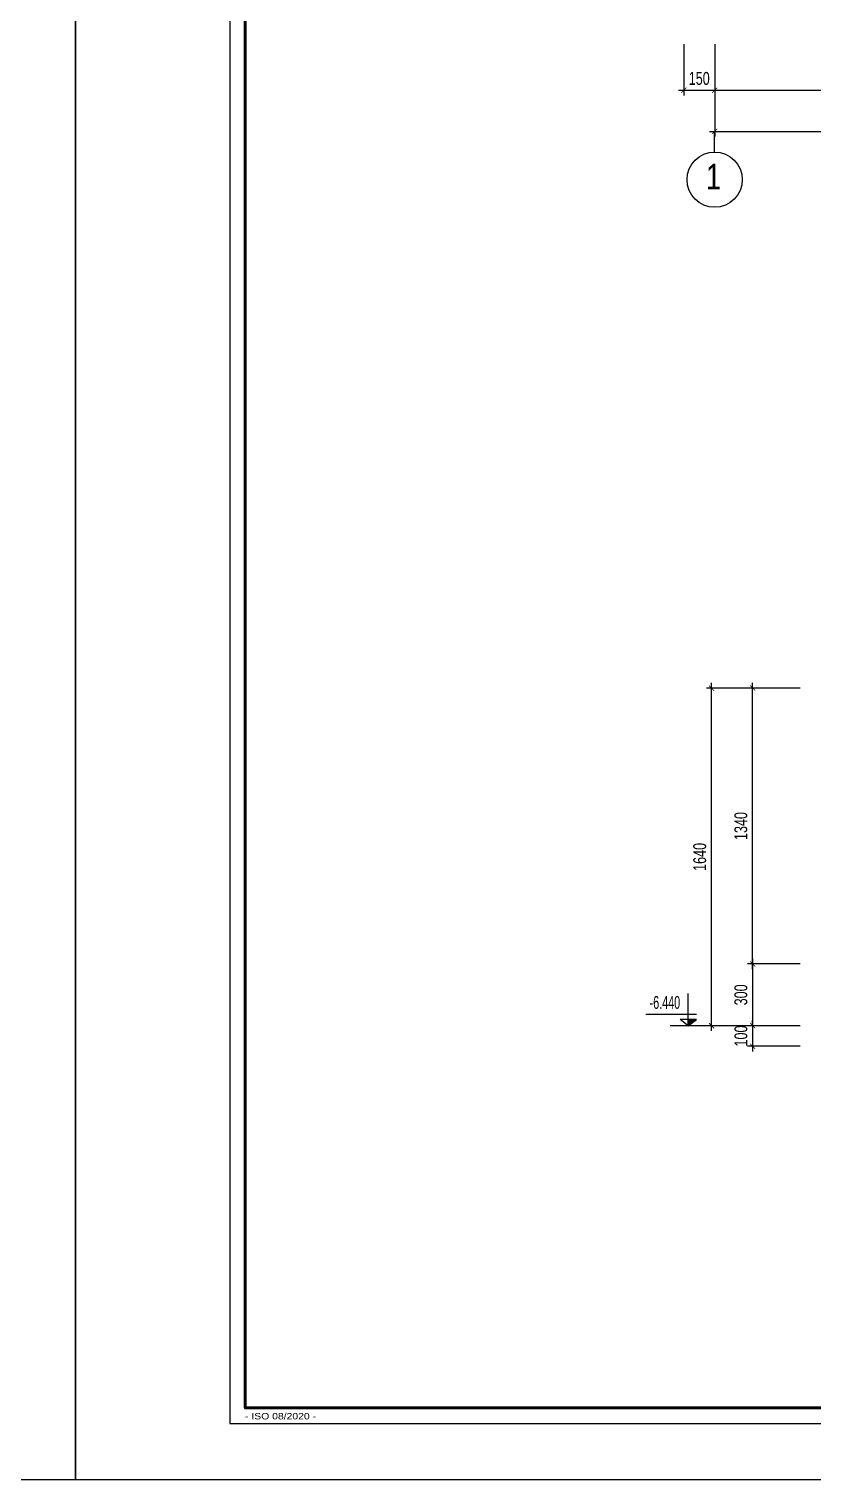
# Model space of a CAD drawing. Header units: millimetres. Extents: x -743195 to -406795, y -426565 to -367165.
# Drawn here: x -659999 to -644763, y -426565 to -398376 of the extents above; entities that cross this region are included whole.
import ezdxf
from ezdxf.enums import TextEntityAlignment as Align

# ---------------------------------------------------------------- set-up
doc = ezdxf.new("R2010")
doc.units = ezdxf.units.MM
doc.header["$LTSCALE"] = 1000
doc.header["$MEASUREMENT"] = 0
for name, color, linetype in [('CDC -TEXT KHUNG', 7, 'Continuous'), ('CDC-KHUNGTEN', 7, 'Continuous'), ('CDC.02.DIM', 1, 'Continuous'), ('CDC.06.TEXT', 2, 'Continuous'), ('CHI', 1, 'Continuous'), ('DIM', 1, 'Continuous'), ('KCS_CHI', 1, 'Continuous'), ('KCS_HATCH', 8, 'Continuous')]:
    doc.layers.add(name, color=color, linetype=linetype)
doc.styles.add('ARIAL', font='arial.ttf', dxfattribs={"width": 0.7})
doc.styles.add('KCS_SMTEXT', font='arial.ttf', dxfattribs={"width": 0.7})
doc.styles.add('KT CDC', font='arial.ttf', dxfattribs={"width": 0.85, "height": 200})
doc.dimstyles.new('1.25', dxfattribs={"dimscale": 100, "dimtxt": 2.5, "dimasz": 1, "dimexe": 1, "dimexo": 0, "dimgap": 1, "dimtad": 1, "dimdec": 0, "dimlfac": 0.25, "dimdsep": 46, "dimtxsty": 'ARIAL', "dimblk": 'ARCHTICK', "dimcen": 1, "dimdle": 1, "dimclrd": 1, "dimclre": 1, "dimclrt": 2, "dimadec": 0, "dimazin": 0, "dimtfac": 0.00072, "dimtdec": 0, "dimtix": 1, "dimtmove": 2, "dimatfit": 3, "dimldrblk": 'ARCHTICK', "dimfxl": 1, "dimtolj": 1, "dimarcsym": 0})

# ---------------------------------------------------------------- blocks, each defined once
blk = doc.blocks.new('_ArchTick')
at = {"color": 0, "linetype": 'ByBlock', "const_width": 0.15}
blk.add_lwpolyline([(-0.5, -0.5), (0.5, 0.5)], dxfattribs=at)
blk = doc.blocks.new('*D97')
at = {"layer": 'CDC.02.DIM', "color": 1, "lineweight": -2, "transparency": 16777216}
for p, q in [((-647274, -398670), (-647274, -399665)), ((-646674, -398670), (-646674, -399665)), ((-647374, -399565), (-646574, -399565))]:
    blk.add_line(p, q, dxfattribs=at)
at = {"layer": 'Defpoints', "color": 0, "transparency": 16777216}
for p in [(-647274, -398670), (-646674, -398670), (-646674, -399565)]:
    blk.add_point(p, dxfattribs=at)
at = {"layer": 'CDC.02.DIM', "color": 1, "lineweight": -2, "transparency": 16777216, "xscale": 100, "yscale": 100, "zscale": 100, "rotation": 180}
blk.add_blockref('_ArchTick', (-647274, -399565), dxfattribs=at)
at = {"layer": 'CDC.02.DIM', "color": 1, "lineweight": -2, "transparency": 16777216, "xscale": 100, "yscale": 100, "zscale": 100}
blk.add_blockref('_ArchTick', (-646674, -399565), dxfattribs=at)
at = {"layer": 'CDC.02.DIM', "color": 2, "transparency": 16777216, "insert": (-646974, -399337), "char_height": 250, "attachment_point": 5, "style": 'ARIAL'}
blk.add_mtext('\\A1;150', dxfattribs=at)
blk = doc.blocks.new('*D98')
at = {"layer": 'CDC.02.DIM', "color": 1, "lineweight": -2, "transparency": 16777216}
for p, q in [((-646674, -398670), (-646674, -399665)), ((-640241, -398670), (-640241, -399665)), ((-646774, -399565), (-640141, -399565))]:
    blk.add_line(p, q, dxfattribs=at)
at = {"layer": 'Defpoints', "color": 0, "transparency": 16777216}
for p in [(-646674, -398670), (-640241, -398670), (-640241, -399565)]:
    blk.add_point(p, dxfattribs=at)
at = {"layer": 'CDC.02.DIM', "color": 1, "lineweight": -2, "transparency": 16777216, "xscale": 100, "yscale": 100, "zscale": 100, "rotation": 180}
blk.add_blockref('_ArchTick', (-646674, -399565), dxfattribs=at)
at = {"layer": 'CDC.02.DIM', "color": 1, "lineweight": -2, "transparency": 16777216, "xscale": 100, "yscale": 100, "zscale": 100}
blk.add_blockref('_ArchTick', (-640241, -399565), dxfattribs=at)
at = {"layer": 'CDC.02.DIM', "color": 2, "transparency": 16777216, "insert": (-643458, -399337), "char_height": 250, "attachment_point": 5, "style": 'ARIAL'}
blk.add_mtext('\\A1;1608', dxfattribs=at)
blk = doc.blocks.new('*D100')
at = {"layer": 'CDC.02.DIM', "color": 1, "lineweight": -2, "transparency": 16777216}
for p, q in [((-646674, -398670), (-646674, -400465)), ((-632874, -398670), (-632874, -400465)), ((-646774, -400365), (-632774, -400365))]:
    blk.add_line(p, q, dxfattribs=at)
at = {"layer": 'Defpoints', "color": 0, "transparency": 16777216}
for p in [(-646674, -398670), (-632874, -398670), (-632874, -400365)]:
    blk.add_point(p, dxfattribs=at)
at = {"layer": 'CDC.02.DIM', "color": 1, "lineweight": -2, "transparency": 16777216, "xscale": 100, "yscale": 100, "zscale": 100, "rotation": 180}
blk.add_blockref('_ArchTick', (-646674, -400365), dxfattribs=at)
at = {"layer": 'CDC.02.DIM', "color": 1, "lineweight": -2, "transparency": 16777216, "xscale": 100, "yscale": 100, "zscale": 100}
blk.add_blockref('_ArchTick', (-632874, -400365), dxfattribs=at)
at = {"layer": 'CDC.02.DIM', "color": 2, "transparency": 16777216, "insert": (-639774, -400137), "char_height": 250, "attachment_point": 5, "style": 'ARIAL'}
blk.add_mtext('\\A1;3450', dxfattribs=at)
blk = doc.blocks.new('*D315')
at = {"layer": 'CDC.02.DIM', "color": 1, "lineweight": -2, "transparency": 16777216}
for p, q in [((-645012, -411180), (-646036, -411180)), ((-645936, -416640), (-645936, -411080)), ((-645012, -416540), (-646036, -416540))]:
    blk.add_line(p, q, dxfattribs=at)
at = {"layer": 'Defpoints', "color": 0, "transparency": 16777216}
for p in [(-645936, -411180), (-645012, -411180), (-645012, -416540)]:
    blk.add_point(p, dxfattribs=at)
at = {"layer": 'CDC.02.DIM', "color": 1, "lineweight": -2, "transparency": 16777216, "xscale": 100, "yscale": 100, "zscale": 100}
for p, rotation in [((-645936, -411180), 90), ((-645936, -416540), 270)]:
    blk.add_blockref('_ArchTick', p, dxfattribs=dict(at, rotation=rotation))
at = {"layer": 'CDC.02.DIM', "color": 2, "transparency": 16777216, "insert": (-646164, -413860), "char_height": 250, "attachment_point": 5, "rotation": 90, "style": 'ARIAL'}
blk.add_mtext('\\A1;1340', dxfattribs=at)
blk = doc.blocks.new('CAODO')
at = {"layer": 'KCS_HATCH'}
blk.add_hatch(color=256, dxfattribs=at).paths.add_polyline_path([(-3269.7, 14651), (-3309.7, 14651), (-3269.7, 14621)])
at = {"layer": 'CHI'}
for q in [(-3309.7, 14651), (-3229.7, 14651)]:
    blk.add_line((-3269.7, 14621), q, dxfattribs=at)
at = {"layer": 'DIM'}
for p, q in [((-3357.2, 14621), (-3182.2, 14621)), ((-3309.7, 14651), (-3229.7, 14651)), ((-3269.7, 14621), (-3269.7, 14651))]:
    blk.add_line(p, q, dxfattribs=at)
at = {"layer": 'KCS_CHI'}
for p, q in [((-3269.7, 14621), (-3269.7, 14778.1)), ((-3310.2, 14675.4), (-3062.5, 14675.4))]:
    blk.add_line(p, q, dxfattribs=at)
blk = doc.blocks.new('*D316')
at = {"layer": 'CDC.02.DIM', "color": 1, "lineweight": -2, "transparency": 16777216}
for p, q in [((-645012, -416540), (-646036, -416540)), ((-645936, -416440), (-645936, -417840)), ((-645012, -417740), (-646036, -417740))]:
    blk.add_line(p, q, dxfattribs=at)
at = {"layer": 'Defpoints', "color": 0, "transparency": 16777216}
for p in [(-645012, -416540), (-645936, -417740), (-645012, -417740)]:
    blk.add_point(p, dxfattribs=at)
at = {"layer": 'CDC.02.DIM', "color": 1, "lineweight": -2, "transparency": 16777216, "xscale": 100, "yscale": 100, "zscale": 100}
for p, rotation in [((-645936, -416540), 90), ((-645936, -417740), 270)]:
    blk.add_blockref('_ArchTick', p, dxfattribs=dict(at, rotation=rotation))
at = {"layer": 'CDC.02.DIM', "color": 2, "transparency": 16777216, "insert": (-646164, -417140), "char_height": 250, "attachment_point": 5, "rotation": 90, "style": 'ARIAL'}
blk.add_mtext('\\A1;300', dxfattribs=at)
blk = doc.blocks.new('*D317')
at = {"layer": 'CDC.02.DIM', "color": 1, "lineweight": -2, "transparency": 16777216}
for p, q in [((-645012, -417740), (-646036, -417740)), ((-645936, -417740), (-645936, -417640)), ((-645936, -417740), (-645936, -418140)), ((-645012, -418140), (-646036, -418140)), ((-645936, -418140), (-645936, -418240))]:
    blk.add_line(p, q, dxfattribs=at)
at = {"layer": 'Defpoints', "color": 0, "transparency": 16777216}
for p in [(-645012, -417740), (-645936, -418140), (-645012, -418140)]:
    blk.add_point(p, dxfattribs=at)
at = {"layer": 'CDC.02.DIM', "color": 1, "lineweight": -2, "transparency": 16777216, "xscale": 100, "yscale": 100, "zscale": 100}
for p, rotation in [((-645936, -417740), 270), ((-645936, -418140), 90)]:
    blk.add_blockref('_ArchTick', p, dxfattribs=dict(at, rotation=rotation))
at = {"layer": 'CDC.02.DIM', "color": 2, "transparency": 16777216, "insert": (-646163, -417940), "char_height": 250, "attachment_point": 5, "rotation": 90, "style": 'ARIAL'}
blk.add_mtext('\\A1;100', dxfattribs=at)
blk = doc.blocks.new('*D318')
at = {"layer": 'CDC.02.DIM', "color": 1, "lineweight": -2, "transparency": 16777216}
for p, q in [((-645012, -411180), (-646835, -411180)), ((-646735, -417840), (-646735, -411080)), ((-645012, -417740), (-646835, -417740))]:
    blk.add_line(p, q, dxfattribs=at)
at = {"layer": 'Defpoints', "color": 0, "transparency": 16777216}
for p in [(-646735, -411180), (-645012, -411180), (-645012, -417740)]:
    blk.add_point(p, dxfattribs=at)
at = {"layer": 'CDC.02.DIM', "color": 1, "lineweight": -2, "transparency": 16777216, "xscale": 100, "yscale": 100, "zscale": 100}
for p, rotation in [((-646735, -411180), 90), ((-646735, -417740), 270)]:
    blk.add_blockref('_ArchTick', p, dxfattribs=dict(at, rotation=rotation))
at = {"layer": 'CDC.02.DIM', "color": 2, "transparency": 16777216, "insert": (-646963, -414460), "char_height": 250, "attachment_point": 5, "rotation": 90, "style": 'ARIAL'}
blk.add_mtext('\\A1;1640', dxfattribs=at)
blk = doc.blocks.new('KHUNG DOC A1')
at = {"layer": 'CDC -TEXT KHUNG', "color": 6, "style": 'KT CDC', "width": 1.15}
blk.add_text('- ISO 08/2020 -', height=1.2569, dxfattribs=at).set_placement((-797.06, 0.77))
blk = doc.blocks.new('KHUNG A1')
at = {"layer": 'CDC-KHUNGTEN', "color": 8}
blk.add_lwpolyline([(10368.18, 709.17), (10447.22, 709.17), (10447.22, 1281.17), (9647.22, 1281.17), (9647.22, 709.17), (10368.18, 709.17)], dxfattribs=at)
at = {"layer": 'CDC-KHUNGTEN', "color": 255, "lineweight": 60}
blk.add_lwpolyline([(10366.22, 712.17), (10366.22, 1278.17), (9650.22, 1278.17), (9650.22, 712.17), (10366.22, 712.17)], close=True, dxfattribs=at)
at = {"layer": 'Defpoints', "color": 1, "ltscale": 0.2}
blk.add_lwpolyline([(9617.22, 698.17), (9617.22, 1292.17), (10458.22, 1292.17), (10458.22, 698.17), (9617.22, 698.17)], close=True, dxfattribs=at)
at = {"layer": 'CDC-KHUNGTEN'}
blk.add_blockref('KHUNG DOC A1', (10447.22, 709.17), dxfattribs=at)

msp = doc.modelspace()

# ---------------------------------------------------------------- linework, layer by layer
at = {"layer": 'DIM'}
msp.add_line((-646674.3, -400765.1), (-646674.3, -400365.1), dxfattribs=at)
at = {"layer": 'KCS_CHI'}
msp.add_circle((-646674.3, -401302), 536.9, dxfattribs=at)

# ---------------------------------------------------------------- block references
at = {"xscale": 100, "yscale": 100, "zscale": 100}
for p in [(-1704917.3, -496382.7), (-1620817.3, -496382.7)]:
    msp.add_blockref('KHUNG A1', p, dxfattribs=at)
at = {"layer": 'KCS_CHI', "xscale": -4, "yscale": 4, "zscale": 4}
msp.add_blockref('CAODO', (-660264.7, -476224.5, 0), dxfattribs=at)

# ---------------------------------------------------------------- texts
at = {"layer": 'CDC.06.TEXT', "color": 6, "style": 'KCS_SMTEXT', "width": 0.75}
msp.add_text('1', height=500, dxfattribs=at).set_placement((-646841.7, -401493.3))
at = {"layer": 'CDC.06.TEXT', "color": 2, "style": 'KCS_SMTEXT', "width": 0.6}
msp.add_text('-6.440', height=250, dxfattribs=at).set_placement((-647641.2, -417412.6, 0), align=Align.CENTER)

# ---------------------------------------------------------------- dimensions: what is measured, and where the dimension line sits
at = {"layer": 'CDC.02.DIM'}
for base, p1, p2, picture, middle in [((-646674.3, -399564.7), (-647274.3, -398669.7), (-646674.3, -398669.7), '*D97', (-646974.3, -399337.1)), ((-640241.1, -399564.7), (-646674.3, -398669.7), (-640241.1, -398669.7), '*D98', (-643457.7, -399337.1)), ((-632874.3, -400365.1), (-646674.3, -398669.7), (-632874.3, -398669.7), '*D100', (-639774.3, -400137.4))]:
    dim = msp.add_linear_dim(base=base, p1=p1, p2=p2, dimstyle='1.25', dxfattribs=at)
    dim.commit()
    dim.dimension.update_dxf_attribs({"geometry": picture, "text_midpoint": middle})
for base, p1, p2, picture, middle in [((-646735.3, -411180.4, 0), (-645011.8, -417740.4, 0), (-645011.8, -411180.4, 0), '*D318', (-646962.9, -414460.4, 0)), ((-645935.8, -411180.4, 0), (-645011.8, -416540.4, 0), (-645011.8, -411180.4, 0), '*D315', (-646163.6, -413860.4, 0)), ((-645935.8, -417740.4, 0), (-645011.8, -416540.4, 0), (-645011.8, -417740.4, 0), '*D316', (-646163.6, -417140.4, 0)), ((-645935.8, -418140.4, 0), (-645011.8, -417740.4, 0), (-645011.8, -418140.4, 0), '*D317', (-646163.5, -417940.4, 0))]:
    dim = msp.add_linear_dim(base=base, p1=p1, p2=p2, angle=90, dimstyle='1.25', dxfattribs=at)
    dim.commit()
    dim.dimension.update_dxf_attribs({"geometry": picture, "text_midpoint": middle})

doc.saveas('drawing.dxf')
